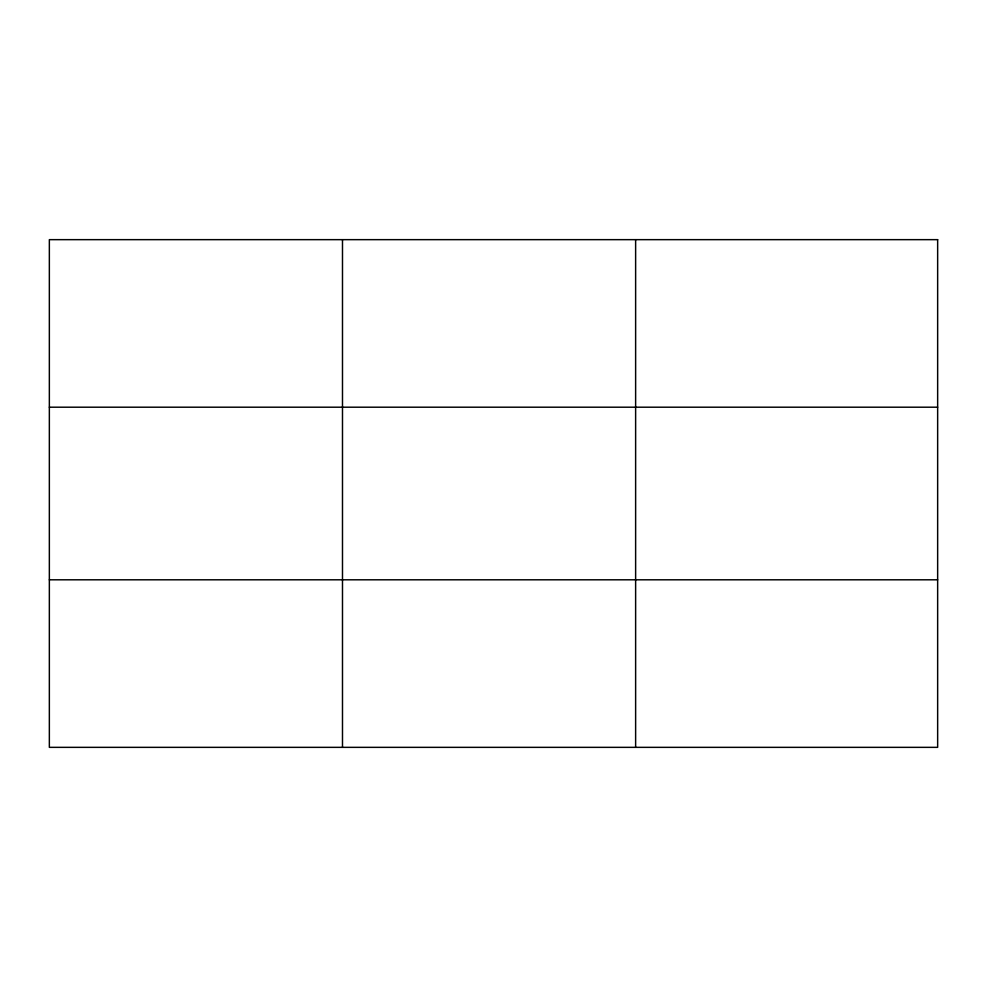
<?xml version="1.0" encoding="UTF-8"?>
<svg xmlns="http://www.w3.org/2000/svg" width="987" height="987" viewBox="0 0 987 987"><rect width="100%" height="100%" fill="white"/><g stroke="black" fill="none" stroke-linecap="round" stroke-linejoin="round"><path stroke-width="1.48" d="M342.489 239.656L342.489 747.344M635.628 239.656L635.628 747.344M49.35 407.199L937.65 407.199M49.35 579.801L937.65 579.801M937.65 239.656L937.65 747.344L49.35 747.344L49.35 239.656L937.65 239.656"/></g></svg>
